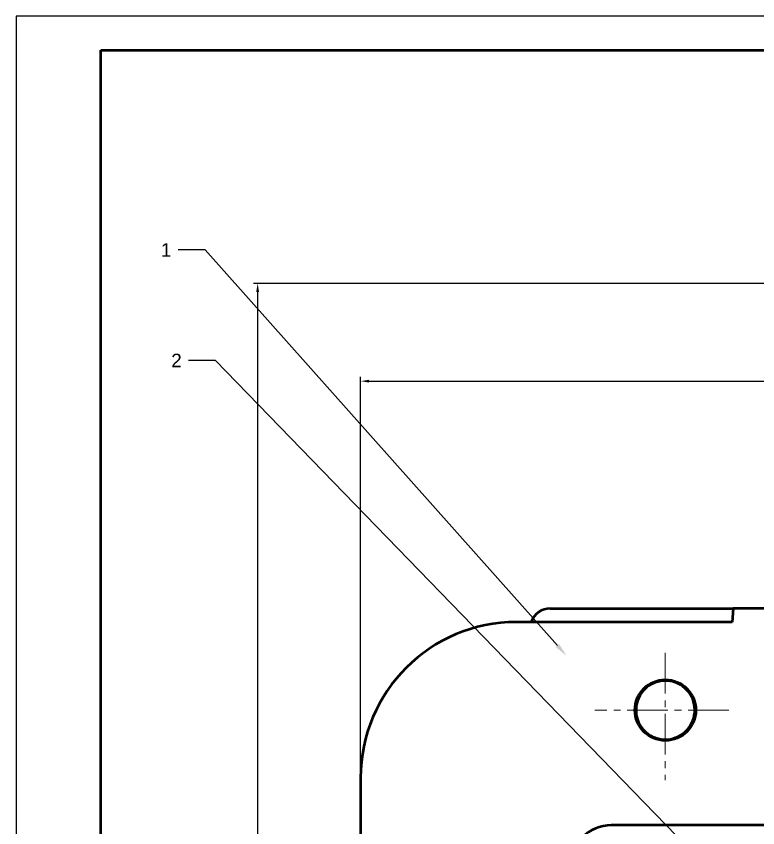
# Model space of a CAD drawing. Header units: millimetres. Extents: x 12238 to 13079, y -872 to -278.
# Drawn here: x 12237.7 to 12456.7, y -517.6 to -278 of the extents above; entities that cross this region are included whole.
import ezdxf
from ezdxf import colors
from ezdxf.entities.mleader import LeaderData, LeaderLine
from ezdxf.math import Vec2, Vec3

# ---------------------------------------------------------------- set-up
doc = ezdxf.new("R2010")
doc.units = ezdxf.units.MM
doc.linetypes.add('点画线', pattern=[18, 12, -2, 2, -2])
for name, color, linetype, lineweight in [('中心线层', 1, '点画线', 18), ('图层1', 7, 'Continuous', 50), ('尺寸标注0.5', 255, 'Continuous', 25), ('粗实线', 7, 'Continuous', 50)]:
    doc.layers.add(name, color=color, linetype=linetype, lineweight=lineweight)
doc.styles.get("Standard").update_dxf_attribs({"font": 'arial.ttf'})
doc.dimstyles.new('ISO-25', dxfattribs={"dimtxt": 2.5, "dimasz": 2.5, "dimexe": 1.25, "dimexo": 0.625, "dimtad": 1, "dimtxsty": 'Standard', "dimcen": 2.5, "dimadec": 0, "dimazin": 0, "dimtfac": 1, "dimtmove": 0, "dimatfit": 3, "dimfxl": 1, "dimarcsym": 0})

# ---------------------------------------------------------------- blocks, each defined once
blk = doc.blocks.new('*D14')
at = {"layer": 'Defpoints', "color": 0, "transparency": 16777216}
for p in [(12509.38, -356.91), (12308.96, -782.91), (12657.38, -782.91)]:
    blk.add_point(p, dxfattribs=at)
at = {"layer": '尺寸标注0.5', "color": 0, "lineweight": -2, "transparency": 16777216}
for p, q in [((12508.76, -356.91), (12307.71, -356.91)), ((12308.96, -359.41), (12308.96, -780.41)), ((12656.76, -782.91), (12307.71, -782.91))]:
    blk.add_line(p, q, dxfattribs=at)
at = {"layer": '尺寸标注0.5', "color": 0, "transparency": 16777216}
for points in [[(12308.54, -359.41), (12309.37, -359.41), (12308.96, -356.91)], [(12308.54, -780.41), (12309.37, -780.41), (12308.96, -782.91)]]:
    blk.add_solid(points, dxfattribs=at)
at = {"layer": '尺寸标注0.5', "color": 0, "transparency": 16777216, "insert": (12307.06, -569.91), "char_height": 2.5, "attachment_point": 5, "rotation": 90}
blk.add_mtext('426', dxfattribs=at)
blk = doc.blocks.new('*D15')
at = {"layer": 'Defpoints', "color": 0, "transparency": 16777216}
for p in [(12799.38, -385.78), (12339.38, -502.91), (12799.38, -502.91)]:
    blk.add_point(p, dxfattribs=at)
at = {"layer": '尺寸标注0.5', "color": 0, "lineweight": -2, "transparency": 16777216}
for p, q in [((12339.38, -502.28), (12339.38, -384.53)), ((12341.88, -385.78), (12796.88, -385.78)), ((12799.38, -502.28), (12799.38, -384.53))]:
    blk.add_line(p, q, dxfattribs=at)
at = {"layer": '尺寸标注0.5', "color": 0, "transparency": 16777216}
for points in [[(12341.88, -385.36), (12341.88, -386.19), (12339.38, -385.78)], [(12796.88, -385.36), (12796.88, -386.19), (12799.38, -385.78)]]:
    blk.add_solid(points, dxfattribs=at)
at = {"layer": '尺寸标注0.5', "color": 0, "transparency": 16777216, "insert": (12569.38, -383.87), "char_height": 2.5, "attachment_point": 5}
blk.add_mtext('460', dxfattribs=at)

msp = doc.modelspace()

# ---------------------------------------------------------------- hatches: boundary and pattern name
at = {"layer": '中心线层'}
h = msp.add_hatch(dxfattribs=at)
h.set_pattern_fill('ANSI31', color=3, angle=90)
h.set_pattern_definition([(135, (-12442.1276, 606.4664), (-2.24506403, -2.24506403), [])])
h.paths.add_polyline_path([(12632.384, -466.907), (12622.383, -466.907), (12622.383, -472.907), (12632.384, -472.907)])
h.paths.add_polyline_path([(12716.378, -466.907), (12706.377, -466.907), (12706.377, -472.907), (12716.378, -472.907)])
h.paths.add_polyline_path([(12645.381, -506.915), (12645.381, -506.907), (12649.087, -506.907), (12649.087, -500.907), (12643.386, -500.907), (12639.385, -506.907), (12625.384, -506.907), (12625.384, -512.907), (12641.385, -512.907)])
h.paths.add_polyline_path([(12713.378, -506.907), (12699.376, -506.907), (12695.376, -500.907), (12691.375, -500.907), (12689.674, -500.907), (12689.674, -506.907), (12693.381, -506.907), (12693.381, -506.915), (12697.376, -512.907), (12713.378, -512.907)])
h.paths.add_polyline_path([(12641.385, -600.907), (12625.384, -600.907), (12625.384, -606.907), (12639.385, -606.907), (12643.386, -612.907), (12647.387, -612.907), (12649.087, -612.907), (12649.087, -606.907), (12645.381, -606.907), (12645.381, -606.899)])
h.paths.add_polyline_path([(12713.378, -600.907), (12697.376, -600.907), (12693.381, -606.899), (12693.381, -606.907), (12689.674, -606.907), (12689.674, -612.907), (12695.376, -612.907), (12699.376, -606.907), (12713.378, -606.907)])
edge = h.paths.add_edge_path()
edge.add_line((12722.378, -646.907), (12716.378, -646.907))
edge.add_line((12716.378, -646.907), (12716.378, -640.907))
edge.add_line((12716.378, -640.907), (12706.377, -640.907))
edge.add_line((12706.377, -640.907), (12706.377, -644.907))
edge.add_spline(control_points=[(12706.377, -644.907), (12706.373, -645.048), (12706.353, -645.636), (12706.058, -646.654), (12705.275, -647.775), (12704.162, -648.569), (12703.133, -648.88), (12702.531, -648.902), (12702.377, -648.907)], knot_values=[0, 0, 0, 0, 0.0673225, 0.2819577, 0.4966145, 0.7112917, 0.9259796, 1, 1, 1, 1], degree=3, periodic=0)
edge.add_line((12702.377, -648.907), (12689.374, -648.907))
edge.add_line((12689.374, -648.907), (12689.374, -653.907))
edge.add_line((12689.374, -653.907), (12702.377, -655.407))
edge.add_line((12702.377, -655.407), (12702.377, -663.407))
edge.add_line((12702.377, -663.407), (12689.374, -664.907))
edge.add_line((12689.374, -664.907), (12689.374, -670.907))
edge.add_line((12689.374, -670.907), (12711.378, -670.907))
edge.add_line((12711.378, -670.907), (12713.378, -668.907))
edge.add_line((12713.378, -668.907), (12713.378, -660.907))
edge.add_line((12713.378, -660.907), (12716.378, -660.907))
edge.add_line((12716.378, -660.907), (12716.378, -652.907))
edge.add_line((12716.378, -652.907), (12722.378, -652.907))
edge.add_line((12722.378, -652.907), (12722.378, -646.907))
edge = h.paths.add_edge_path()
edge.add_line((12649.387, -648.907), (12636.385, -648.907))
edge.add_spline(control_points=[(12636.385, -648.907), (12636.089, -648.888), (12635.346, -648.839), (12634.221, -648.359), (12633.206, -647.454), (12632.517, -646.256), (12632.428, -645.357), (12632.384, -644.907)], knot_values=[0, 0, 0, 0, 0.1413619, 0.3560563, 0.5707309, 0.7853968, 1, 1, 1, 1], degree=3, periodic=0)
edge.add_line((12632.384, -645.103), (12632.384, -640.907))
edge.add_line((12632.384, -640.907), (12622.383, -640.907))
edge.add_line((12622.383, -640.907), (12622.383, -646.907))
edge.add_line((12622.383, -646.907), (12616.383, -646.907))
edge.add_line((12616.383, -646.907), (12616.383, -652.907))
edge.add_line((12616.383, -652.907), (12622.383, -652.907))
edge.add_line((12622.383, -652.907), (12622.383, -660.907))
edge.add_line((12622.383, -660.907), (12625.384, -660.907))
edge.add_line((12625.384, -660.907), (12625.384, -668.907))
edge.add_line((12625.384, -668.907), (12627.384, -670.907))
edge.add_line((12627.384, -670.907), (12649.387, -670.907))
edge.add_line((12649.387, -670.907), (12649.387, -664.907))
edge.add_line((12649.387, -664.907), (12636.385, -663.407))
edge.add_line((12636.385, -663.407), (12636.385, -655.407))
edge.add_line((12636.385, -655.407), (12649.387, -653.907))
edge.add_line((12649.387, -653.907), (12649.387, -648.907))
edge = h.paths.add_edge_path()
edge.add_spline(control_points=[(12499.381, -474.863), (12499.36, -474.653), (12499.311, -474.22), (12498.974, -473.634), (12498.467, -473.181), (12497.904, -472.941), (12497.532, -472.917), (12497.385, -472.907)], knot_values=[0.0140711, 0.0140711, 0.0140711, 0.0140711, 0.2145302, 0.4291859, 0.6438562, 0.8585558, 1, 1, 1, 1], degree=3, periodic=0)
edge.add_line((12497.385, -472.907), (12488.717, -472.907))
edge.add_line((12488.717, -472.907), (12488.717, -482.971))
edge.add_arc((12483.429, -488.973), 7.999, 0, 48.61614, ccw=False)
edge.add_arc((12483.429, -488.973), 7.999, -48.61614, 0, ccw=False)
edge.add_line((12488.717, -494.974), (12488.717, -504.907))
edge.add_line((12488.717, -504.907), (12493.381, -504.907))
edge.add_line((12493.381, -504.907), (12497.385, -504.907))
edge.add_spline(control_points=[(12497.385, -504.907), (12497.592, -504.888), (12498.025, -504.849), (12498.617, -504.529), (12499.082, -504.033), (12499.345, -503.461), (12499.373, -503.072), (12499.385, -502.907)], knot_values=[0, 0, 0, 0, 0.1982711, 0.4129794, 0.6276775, 0.8423489, 1, 1, 1, 1], degree=3, periodic=0)
edge.add_line((12499.385, -502.907), (12499.385, -500.907))
edge.add_line((12499.385, -500.907), (12499.381, -500.907))
edge.add_line((12499.381, -500.907), (12499.381, -474.863))
edge = h.paths.add_edge_path()
edge.add_line((12478.05, -472.907), (12469.383, -472.907))
edge.add_spline(control_points=[(12469.383, -472.907), (12469.306, -472.91), (12469.005, -472.921), (12468.49, -473.076), (12467.934, -473.473), (12467.542, -474.034), (12467.395, -474.543), (12467.385, -474.837), (12467.383, -474.907)], knot_values=[0, 0, 0, 0, 0.0739997, 0.2886589, 0.503316, 0.7179671, 0.932611, 1, 1, 1, 1], degree=3, periodic=0)
edge.add_line((12467.383, -474.907), (12467.383, -502.907))
edge.add_spline(control_points=[(12467.383, -502.907), (12467.405, -503.132), (12467.449, -503.581), (12467.794, -504.181), (12468.301, -504.633), (12468.864, -504.873), (12469.235, -504.897), (12469.383, -504.907)], knot_values=[0, 0, 0, 0, 0.2145583, 0.4292425, 0.6439299, 0.8586244, 1, 1, 1, 1], degree=3, periodic=0)
edge.add_line((12469.383, -504.907), (12478.05, -504.907))
edge.add_line((12478.05, -504.907), (12478.05, -494.892))
edge.add_arc((12483.429, -488.973), 7.999, 180, 227.73645, ccw=False)
edge.add_arc((12483.429, -488.973), 7.999, 132.26355, 180, ccw=False)
edge.add_line((12478.05, -483.053), (12478.05, -472.907))
h.paths.add_polyline_path([(12497.381, -534.903), (12493.384, -530.907), (12493.381, -530.907), (12485.384, -530.907), (12481.383, -534.907), (12481.383, -547.907), (12435.382, -547.907), (12435.382, -534.907), (12431.382, -530.907), (12416.51, -530.907), (12416.51, -582.907), (12431.382, -582.907), (12435.382, -578.907), (12435.382, -565.907), (12481.383, -565.907), (12481.383, -578.907), (12485.384, -582.907), (12493.384, -582.907), (12497.381, -578.911)])
h.paths.add_polyline_path([(12634.379, -530.907), (12634.336, -530.907), (12627.379, -530.907), (12623.379, -534.907), (12623.379, -547.907), (12577.378, -547.907), (12577.378, -534.907), (12573.378, -530.907), (12565.377, -530.907), (12561.381, -534.903), (12561.381, -578.911), (12565.377, -582.907), (12566.377, -582.907), (12573.378, -582.907), (12577.378, -578.907), (12577.378, -565.907), (12623.379, -565.907), (12623.379, -578.907), (12627.379, -582.907), (12634.379, -582.907)])
edge = h.paths.add_edge_path()
edge.add_spline(control_points=[(12499.381, -610.863), (12499.36, -610.653), (12499.311, -610.22), (12498.974, -609.634), (12498.467, -609.181), (12497.904, -608.941), (12497.532, -608.917), (12497.385, -608.907)], knot_values=[0.0140711, 0.0140711, 0.0140711, 0.0140711, 0.2145302, 0.4291859, 0.6438562, 0.8585558, 1, 1, 1, 1], degree=3, periodic=0)
edge.add_line((12497.385, -608.907), (12492.384, -608.907))
edge.add_line((12492.384, -608.907), (12488.717, -608.907))
edge.add_line((12488.717, -608.907), (12488.717, -618.971))
edge.add_arc((12483.384, -624.907), 7.98, 0, 48.05933, ccw=False)
edge.add_arc((12483.384, -624.907), 7.98, -48.05933, 0, ccw=False)
edge.add_line((12488.717, -630.843), (12488.717, -640.907))
edge.add_line((12488.717, -640.907), (12497.385, -640.907))
edge.add_spline(control_points=[(12497.385, -640.907), (12497.553, -640.895), (12497.946, -640.865), (12498.52, -640.599), (12499.013, -640.131), (12499.328, -639.54), (12499.367, -639.111), (12499.385, -638.907)], knot_values=[0, 0, 0, 0, 0.1610636, 0.3757701, 0.5904688, 0.8051424, 1, 1, 1, 1], degree=3, periodic=0)
edge.add_line((12499.385, -638.907), (12499.385, -632.912))
edge.add_line((12499.385, -632.912), (12499.381, -632.907))
edge.add_line((12499.381, -632.907), (12499.381, -610.863))
edge = h.paths.add_edge_path()
edge.add_line((12478.05, -618.971), (12478.05, -608.907))
edge.add_line((12478.05, -608.907), (12469.383, -608.907))
edge.add_spline(control_points=[(12469.383, -608.907), (12469.306, -608.91), (12469.005, -608.921), (12468.49, -609.076), (12467.934, -609.473), (12467.542, -610.034), (12467.395, -610.543), (12467.385, -610.837), (12467.383, -610.907)], knot_values=[0, 0, 0, 0, 0.0739997, 0.2886589, 0.503316, 0.7179671, 0.932611, 1, 1, 1, 1], degree=3, periodic=0)
edge.add_line((12467.383, -610.907), (12467.383, -638.907))
edge.add_spline(control_points=[(12467.383, -638.907), (12467.405, -639.132), (12467.449, -639.581), (12467.794, -640.181), (12468.301, -640.633), (12468.864, -640.873), (12469.235, -640.897), (12469.383, -640.907)], knot_values=[0, 0, 0, 0, 0.2145583, 0.4292425, 0.6439299, 0.8586244, 1, 1, 1, 1], degree=3, periodic=0)
edge.add_line((12469.383, -640.907), (12477.383, -640.907))
edge.add_line((12477.383, -640.907), (12478.05, -640.907))
edge.add_line((12478.05, -640.907), (12478.05, -630.843))
edge.add_arc((12483.384, -624.907), 7.98, 180, 228.05933, ccw=False)
edge.add_arc((12483.384, -624.907), 7.98, 131.94067, 180, ccw=False)
h.paths.add_polyline_path([(12479.383, -646.907), (12461.383, -646.907), (12461.383, -652.907), (12467.383, -652.907), (12467.383, -660.907), (12591.379, -660.907), (12591.379, -652.907), (12597.379, -652.907), (12597.379, -646.907), (12591.379, -646.907), (12579.378, -646.907), (12579.378, -652.907), (12479.383, -652.907)])

# ---------------------------------------------------------------- linework, layer by layer
msp.add_lwpolyline([(12237.65, -278.029), (12237.65, -872.029), (13078.65, -872.029), (13078.65, -278.029)], close=True)
msp.add_line((12429.349, -466.026), (12429.349, -503.567), dxfattribs=at)
at = {"layer": '中心线层', "linetype": '点画线'}
msp.add_line((12448.115, -482.907), (12408.519, -482.907), dxfattribs=at)
at = {"layer": '图层1'}
for p, q in [((12262.65, -862.029), (12262.65, -288.029)), ((12262.65, -288.029), (13068.65, -288.029))]:
    msp.add_line(p, q, dxfattribs=at)
at = {"layer": '粗实线', "color": 7}
for p, q in [((12395.381, -452.907), (12449.382, -452.907)), ((12449.382, -452.907), (12449.075, -456.907)), ((12467.383, -452.907), (12449.382, -452.907)), ((12449.075, -456.907), (12385.381, -456.907)), ((12423.821, -489.984), (12423.948, -489.677)), ((12425.933, -491.221), (12426.056, -490.925)), ((12339.381, -502.907), (12339.381, -610.907)), ((12467.383, -516.907), (12413.381, -516.907))]:
    msp.add_line(p, q, dxfattribs=at)
msp.add_circle((12429.381, -482.907), 9, dxfattribs=at)
for centre, radius, start, end in [((12395.381, -458.907), 6, 90, 160.52878), ((12385.381, -502.907), 46, 90, 180), ((12429.381, -482.907), 8.68, 247.47733, 231.25513), ((12429.381, -482.907), 8.68, 231.25513, 247.47733), ((12413.381, -528.907), 12, 90, 180)]:
    msp.add_arc(centre, radius, start, end, dxfattribs=at)

# ---------------------------------------------------------------- dimensions: what is measured, and where the dimension line sits
at = {"layer": '尺寸标注0.5'}
dim = msp.add_linear_dim(base=(12308.957, -782.907), p1=(12509.381, -356.907), p2=(12657.381, -782.907), angle=90, dimstyle='ISO-25', dxfattribs=at)
dim.commit()
dim.dimension.update_dxf_attribs({"geometry": '*D14', "text_midpoint": (12307.055, -569.907)})
dim = msp.add_linear_dim(base=(12799.381, -385.776), p1=(12339.381, -502.907), p2=(12799.381, -502.907), dimstyle='ISO-25', dxfattribs=at)
dim.commit()
dim.dimension.update_dxf_attribs({"geometry": '*D15', "text_midpoint": (12569.381, -383.875)})

# ---------------------------------------------------------------- leaders
ml = msp.add_multileader_mtext('Standard', dxfattribs=at)
ml.set_content('1', color=256)
ml.set_leader_properties()
ml.build(insert=Vec2(0, 0))
ctx = ml.context
ctx.base_point, ctx.plane_origin = Vec3(12279.978, -347.036), Vec3(12400.188, -466.859)
ctx.text_align_type = 2
notes = []
notes.append((ctx, [(0, (1, 1, 0), (12293.452, -347.036), (-1, 0), 8, [(0, [(12400.188, -466.859)], 0, [])])]))
ctx.mtext.insert, ctx.mtext.alignment, ctx.mtext.flow_direction = Vec3(12283.452, -345.036), 3, 5
ml = msp.add_multileader_mtext('Standard', dxfattribs=at)
ml.set_content('2', color=256)
ml.set_leader_properties()
ml.build(insert=Vec2(0, 0))
ctx = ml.context
ctx.base_point, ctx.plane_origin = Vec3(12281.887, -379.671), Vec3(12453.96, -541.869)
ctx.text_align_type = 2
notes.append((ctx, [(0, (1, 1, 0), (12296.537, -379.671), (-1, 0), 8, [(0, [(12453.96, -541.869)], 0, [])])]))
ctx.mtext.insert, ctx.mtext.alignment, ctx.mtext.flow_direction = Vec3(12286.537, -377.671), 3, 5
for ctx, leaders in notes:
    for number, flags, end, landing, length, lines in leaders:
        leader = LeaderData()
        leader.index, (leader.has_last_leader_line, leader.has_dogleg_vector, leader.attachment_direction) = number, flags
        leader.last_leader_point, leader.dogleg_vector, leader.dogleg_length = Vec3(end), Vec3(landing), length
        for number, points, colour, breaks in lines:
            line = LeaderLine()
            line.index, line.vertices, line.color, line.breaks = number, Vec3.list(points), colors.encode_raw_color(colour), breaks
            leader.lines.append(line)
        ctx.leaders.append(leader)

doc.saveas('drawing.dxf')
